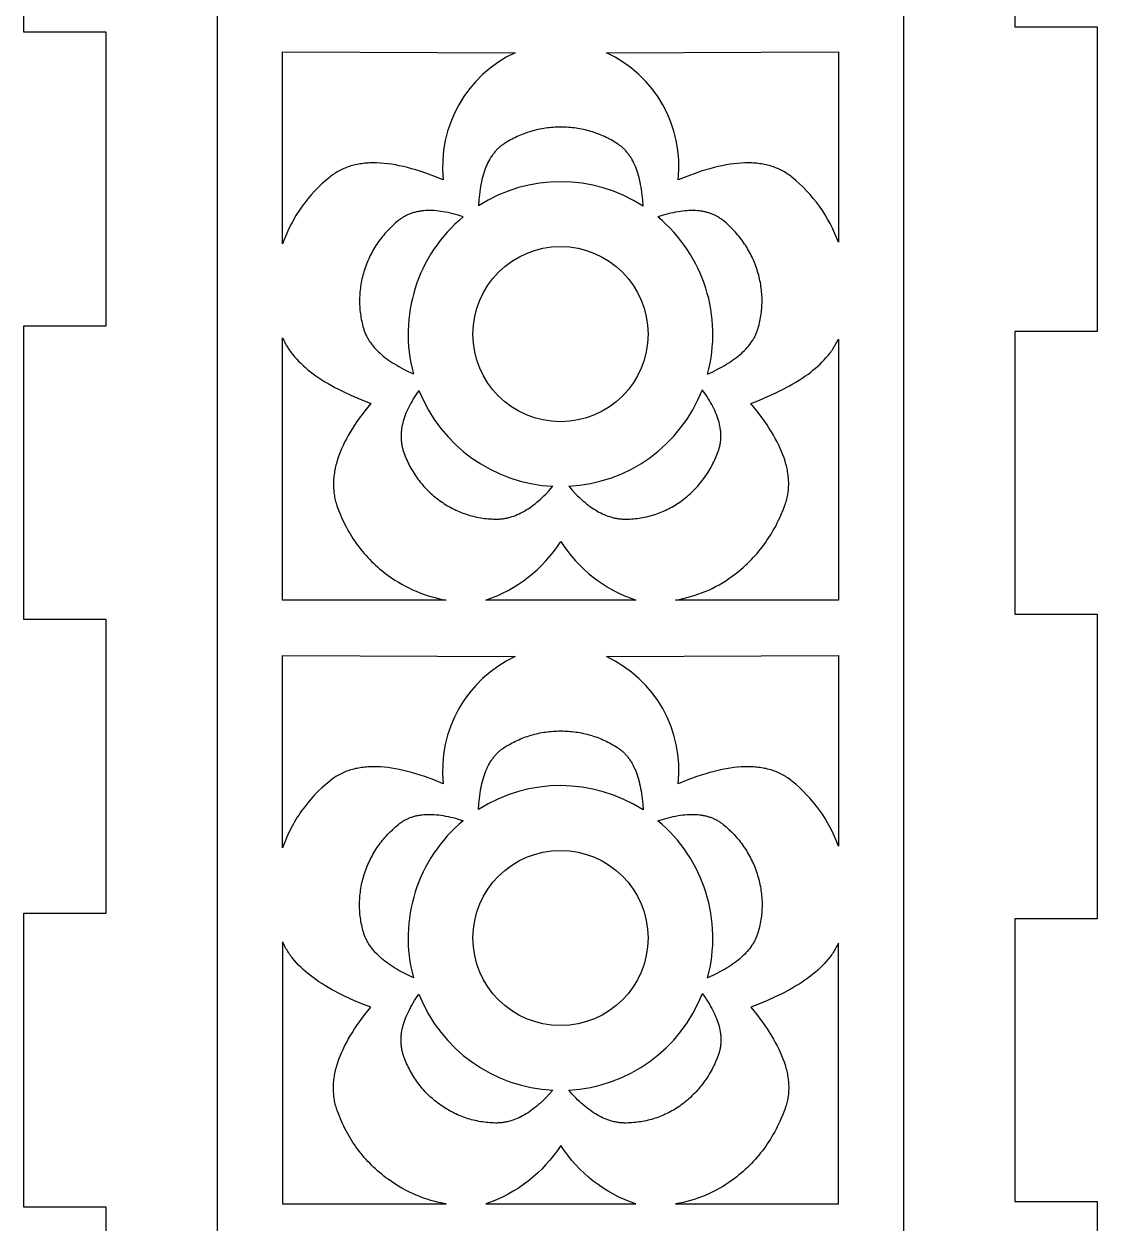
# Model space of a CAD drawing. Extents: x -150 to 134, y -158 to 176.
# Drawn here: x -69.55 to -30.45, y -132.68 to -89 of the extents above; entities that cross this region are included whole.
import ezdxf

# ---------------------------------------------------------------- set-up
doc = ezdxf.new("R2010")
doc.units = 0
doc.layers.add('CANDLE_BASE', color=14, linetype='CONTINUOUS')
doc.layers.add('CANDLE_OUTLINE', color=7, linetype='CONTINUOUS')

msp = doc.modelspace()

# ---------------------------------------------------------------- linework, layer by layer
at = {"layer": 'CANDLE_BASE'}
for p, q in [((-60.125, -90.012), (-51.65, -90.047)), ((-60.125, -97.012), (-60.125, -90.012)), ((-48.329, -90.047), (-39.875, -90.012)), ((-39.875, -90.012), (-39.875, -96.951)), ((-47.255, -109.988), (-52.724, -109.988)), ((-60.125, -119.012), (-60.125, -112.012)), ((-60.125, -112.012), (-51.65, -112.047)), ((-48.329, -112.047), (-39.875, -112.012)), ((-39.875, -112.012), (-39.875, -118.951)), ((-52.724, -131.988), (-47.255, -131.988))]:
    msp.add_line(p, q, dxfattribs=at)
for points in [[(-37.5, -49.5), (-37.5, -150.5), (-62.5, -150.5), (-62.5, -49.5), (-37.5, -49.5)], [(-46.99, -95.634), (-47.004, -95.424), (-47.023, -95.224), (-47.035, -95.127), (-47.048, -95.033), (-47.063, -94.941), (-47.079, -94.851), (-47.097, -94.763), (-47.116, -94.678), (-47.136, -94.595), (-47.158, -94.514), (-47.182, -94.436), (-47.207, -94.359), (-47.233, -94.285), (-47.261, -94.213), (-47.291, -94.143), (-47.322, -94.076), (-47.355, -94.01), (-47.389, -93.947), (-47.406, -93.917), (-47.425, -93.886), (-47.443, -93.857), (-47.462, -93.828), (-47.481, -93.799), (-47.501, -93.771), (-47.521, -93.743), (-47.542, -93.717), (-47.562, -93.69), (-47.584, -93.664), (-47.606, -93.639), (-47.628, -93.614), (-47.65, -93.59), (-47.673, -93.566), (-47.697, -93.543), (-47.721, -93.521), (-47.745, -93.499), (-47.77, -93.477), (-47.795, -93.457), (-47.82, -93.436), (-47.846, -93.416), (-47.873, -93.397), (-47.9, -93.379), (-47.927, -93.361), (-48.041, -93.29), (-48.098, -93.256), (-48.157, -93.223), (-48.215, -93.191), (-48.275, -93.161), (-48.335, -93.131), (-48.396, -93.102), (-48.457, -93.074), (-48.519, -93.048), (-48.581, -93.022), (-48.644, -92.998), (-48.707, -92.975), (-48.771, -92.953), (-48.835, -92.932), (-48.9, -92.912), (-48.965, -92.893), (-49.031, -92.876), (-49.097, -92.859), (-49.164, -92.844), (-49.231, -92.83), (-49.298, -92.817), (-49.366, -92.806), (-49.434, -92.795), (-49.502, -92.786), (-49.571, -92.778), (-49.64, -92.772), (-49.709, -92.766), (-49.779, -92.762), (-49.849, -92.759), (-49.919, -92.757), (-49.989, -92.756), (-50.06, -92.757), (-50.13, -92.759), (-50.2, -92.762), (-50.269, -92.766), (-50.338, -92.772), (-50.407, -92.778), (-50.476, -92.786), (-50.545, -92.795), (-50.613, -92.806), (-50.68, -92.817), (-50.748, -92.83), (-50.815, -92.844), (-50.881, -92.859), (-50.947, -92.876), (-51.013, -92.893), (-51.078, -92.912), (-51.143, -92.932), (-51.207, -92.953), (-51.271, -92.975), (-51.335, -92.998), (-51.397, -93.022), (-51.46, -93.048), (-51.521, -93.074), (-51.583, -93.102), (-51.643, -93.131), (-51.703, -93.161), (-51.763, -93.191), (-51.822, -93.223), (-51.88, -93.256), (-51.938, -93.29), (-52.051, -93.361), (-52.079, -93.379), (-52.105, -93.397), (-52.132, -93.416), (-52.158, -93.436), (-52.183, -93.456), (-52.208, -93.477), (-52.233, -93.498), (-52.257, -93.52), (-52.281, -93.543), (-52.304, -93.565), (-52.327, -93.589), (-52.35, -93.613), (-52.372, -93.638), (-52.393, -93.663), (-52.415, -93.689), (-52.435, -93.715), (-52.456, -93.742), (-52.476, -93.769), (-52.496, -93.797), (-52.515, -93.825), (-52.534, -93.854), (-52.552, -93.884), (-52.57, -93.914), (-52.588, -93.944), (-52.622, -94.007), (-52.655, -94.072), (-52.686, -94.139), (-52.715, -94.208), (-52.743, -94.28), (-52.77, -94.354), (-52.795, -94.429), (-52.818, -94.507), (-52.84, -94.588), (-52.861, -94.67), (-52.88, -94.755), (-52.898, -94.842), (-52.914, -94.931), (-52.929, -95.023), (-52.942, -95.116), (-52.954, -95.212), (-52.974, -95.411), (-52.988, -95.619)], [(-53.544, -96.025), (-53.734, -95.965), (-53.828, -95.939), (-53.919, -95.915), (-54.009, -95.893), (-54.098, -95.873), (-54.185, -95.856), (-54.27, -95.84), (-54.355, -95.827), (-54.437, -95.816), (-54.518, -95.808), (-54.598, -95.801), (-54.677, -95.797), (-54.754, -95.795), (-54.829, -95.796), (-54.903, -95.799), (-54.976, -95.804), (-55.047, -95.811), (-55.083, -95.815), (-55.118, -95.82), (-55.152, -95.826), (-55.186, -95.832), (-55.22, -95.839), (-55.254, -95.846), (-55.287, -95.854), (-55.319, -95.863), (-55.352, -95.872), (-55.384, -95.882), (-55.416, -95.892), (-55.447, -95.903), (-55.479, -95.915), (-55.509, -95.927), (-55.54, -95.94), (-55.57, -95.953), (-55.6, -95.967), (-55.629, -95.981), (-55.658, -95.997), (-55.687, -96.012), (-55.716, -96.029), (-55.744, -96.046), (-55.772, -96.063), (-55.799, -96.082), (-55.826, -96.1), (-55.853, -96.12), (-55.88, -96.14), (-55.906, -96.161), (-56.011, -96.249), (-56.113, -96.341), (-56.211, -96.435), (-56.259, -96.484), (-56.306, -96.534), (-56.352, -96.584), (-56.398, -96.635), (-56.442, -96.688), (-56.485, -96.74), (-56.528, -96.794), (-56.57, -96.849), (-56.61, -96.904), (-56.65, -96.96), (-56.688, -97.017), (-56.726, -97.074), (-56.763, -97.132), (-56.798, -97.191), (-56.833, -97.251), (-56.866, -97.312), (-56.898, -97.373), (-56.93, -97.434), (-56.96, -97.497), (-56.989, -97.56), (-57.017, -97.624), (-57.044, -97.688), (-57.07, -97.753), (-57.094, -97.819), (-57.118, -97.885), (-57.14, -97.952), (-57.161, -98.019), (-57.181, -98.086), (-57.199, -98.153), (-57.217, -98.221), (-57.233, -98.288), (-57.247, -98.356), (-57.261, -98.423), (-57.273, -98.491), (-57.284, -98.559), (-57.293, -98.626), (-57.301, -98.694), (-57.308, -98.762), (-57.314, -98.829), (-57.318, -98.897), (-57.321, -98.964), (-57.323, -99.031), (-57.323, -99.099), (-57.322, -99.166), (-57.32, -99.233), (-57.317, -99.299), (-57.312, -99.366), (-57.306, -99.432), (-57.299, -99.499), (-57.291, -99.565), (-57.281, -99.631), (-57.27, -99.696), (-57.258, -99.761), (-57.245, -99.826), (-57.231, -99.891), (-57.215, -99.956), (-57.198, -100.02), (-57.18, -100.084), (-57.171, -100.115), (-57.161, -100.146), (-57.15, -100.177), (-57.139, -100.208), (-57.127, -100.239), (-57.114, -100.269), (-57.101, -100.299), (-57.088, -100.329), (-57.073, -100.359), (-57.058, -100.388), (-57.043, -100.418), (-57.026, -100.447), (-57.01, -100.476), (-56.992, -100.505), (-56.974, -100.534), (-56.956, -100.562), (-56.917, -100.618), (-56.875, -100.674), (-56.832, -100.729), (-56.786, -100.783), (-56.737, -100.837), (-56.686, -100.89), (-56.633, -100.942), (-56.577, -100.994), (-56.519, -101.045), (-56.459, -101.096), (-56.396, -101.145), (-56.331, -101.195), (-56.263, -101.244), (-56.193, -101.292), (-56.121, -101.339), (-56.046, -101.387), (-55.969, -101.433), (-55.889, -101.479), (-55.723, -101.57), (-55.546, -101.659), (-55.36, -101.745)], [(-44.643, -101.756), (-44.454, -101.669), (-44.275, -101.58), (-44.106, -101.489), (-44.025, -101.442), (-43.947, -101.396), (-43.871, -101.348), (-43.798, -101.3), (-43.727, -101.252), (-43.658, -101.203), (-43.592, -101.153), (-43.529, -101.103), (-43.467, -101.052), (-43.408, -101.001), (-43.352, -100.949), (-43.298, -100.896), (-43.247, -100.843), (-43.197, -100.789), (-43.151, -100.734), (-43.106, -100.678), (-43.065, -100.622), (-43.025, -100.566), (-43.006, -100.537), (-42.988, -100.508), (-42.97, -100.479), (-42.954, -100.45), (-42.937, -100.42), (-42.921, -100.391), (-42.906, -100.361), (-42.892, -100.331), (-42.878, -100.301), (-42.865, -100.27), (-42.852, -100.24), (-42.84, -100.209), (-42.828, -100.178), (-42.818, -100.147), (-42.807, -100.115), (-42.798, -100.084), (-42.78, -100.02), (-42.763, -99.956), (-42.748, -99.891), (-42.733, -99.826), (-42.72, -99.761), (-42.708, -99.696), (-42.697, -99.631), (-42.688, -99.565), (-42.679, -99.499), (-42.672, -99.432), (-42.666, -99.366), (-42.661, -99.299), (-42.658, -99.233), (-42.656, -99.166), (-42.655, -99.099), (-42.656, -99.031), (-42.657, -98.964), (-42.66, -98.897), (-42.665, -98.829), (-42.67, -98.762), (-42.677, -98.694), (-42.685, -98.626), (-42.695, -98.559), (-42.705, -98.491), (-42.718, -98.423), (-42.731, -98.356), (-42.746, -98.288), (-42.762, -98.221), (-42.779, -98.153), (-42.797, -98.086), (-42.817, -98.019), (-42.838, -97.952), (-42.861, -97.885), (-42.884, -97.819), (-42.909, -97.753), (-42.935, -97.688), (-42.961, -97.624), (-42.989, -97.56), (-43.019, -97.497), (-43.049, -97.434), (-43.08, -97.373), (-43.112, -97.312), (-43.146, -97.251), (-43.18, -97.191), (-43.216, -97.132), (-43.252, -97.074), (-43.29, -97.017), (-43.329, -96.96), (-43.368, -96.904), (-43.409, -96.849), (-43.45, -96.794), (-43.493, -96.74), (-43.536, -96.688), (-43.581, -96.635), (-43.626, -96.584), (-43.672, -96.534), (-43.719, -96.484), (-43.767, -96.435), (-43.866, -96.341), (-43.968, -96.249), (-44.072, -96.161), (-44.099, -96.14), (-44.125, -96.12), (-44.152, -96.1), (-44.18, -96.081), (-44.207, -96.063), (-44.235, -96.045), (-44.264, -96.028), (-44.292, -96.012), (-44.321, -95.996), (-44.351, -95.981), (-44.38, -95.966), (-44.41, -95.952), (-44.441, -95.939), (-44.471, -95.926), (-44.502, -95.914), (-44.533, -95.902), (-44.565, -95.891), (-44.597, -95.881), (-44.629, -95.871), (-44.662, -95.862), (-44.695, -95.854), (-44.729, -95.846), (-44.762, -95.838), (-44.796, -95.831), (-44.831, -95.825), (-44.865, -95.82), (-44.9, -95.815), (-44.936, -95.81), (-45.008, -95.803), (-45.081, -95.798), (-45.156, -95.796), (-45.232, -95.796), (-45.309, -95.798), (-45.388, -95.802), (-45.468, -95.809), (-45.55, -95.817), (-45.633, -95.829), (-45.718, -95.842), (-45.804, -95.858), (-45.892, -95.875), (-45.981, -95.896), (-46.072, -95.918), (-46.164, -95.943), (-46.258, -95.969), (-46.45, -96.03)], [(-60.125, -100.433), (-60.105, -100.478), (-60.085, -100.523), (-60.063, -100.568), (-60.04, -100.613), (-60.016, -100.657), (-59.991, -100.701), (-59.965, -100.744), (-59.939, -100.787), (-59.911, -100.83), (-59.882, -100.873), (-59.853, -100.915), (-59.822, -100.957), (-59.791, -100.999), (-59.758, -101.041), (-59.691, -101.123), (-59.619, -101.204), (-59.544, -101.284), (-59.465, -101.363), (-59.382, -101.441), (-59.295, -101.518), (-59.205, -101.595), (-59.111, -101.67), (-59.012, -101.744), (-58.911, -101.817), (-58.805, -101.89), (-58.695, -101.962), (-58.582, -102.032), (-58.465, -102.102), (-58.344, -102.171), (-58.219, -102.24), (-58.09, -102.307), (-57.82, -102.44), (-57.535, -102.57), (-57.234, -102.697), (-56.916, -102.821), (-57.13, -103.09), (-57.231, -103.222), (-57.326, -103.353), (-57.417, -103.483), (-57.503, -103.612), (-57.585, -103.739), (-57.662, -103.865), (-57.735, -103.99), (-57.803, -104.114), (-57.866, -104.237), (-57.925, -104.359), (-57.979, -104.479), (-58.029, -104.599), (-58.074, -104.718), (-58.114, -104.836), (-58.15, -104.952), (-58.167, -105.01), (-58.182, -105.068), (-58.196, -105.126), (-58.208, -105.183), (-58.22, -105.241), (-58.231, -105.298), (-58.24, -105.354), (-58.248, -105.411), (-58.255, -105.467), (-58.261, -105.523), (-58.266, -105.579), (-58.269, -105.635), (-58.271, -105.691), (-58.273, -105.746), (-58.273, -105.802), (-58.271, -105.857), (-58.269, -105.911), (-58.265, -105.966), (-58.261, -106.021), (-58.255, -106.075), (-58.247, -106.129), (-58.239, -106.183), (-58.229, -106.237), (-58.218, -106.291), (-58.206, -106.344), (-58.193, -106.398), (-58.179, -106.451), (-58.163, -106.504), (-58.146, -106.557), (-58.127, -106.61), (-58.058, -106.793), (-58.021, -106.884), (-57.982, -106.974), (-57.942, -107.063), (-57.9, -107.151), (-57.857, -107.239), (-57.812, -107.325), (-57.766, -107.411), (-57.718, -107.496), (-57.668, -107.58), (-57.617, -107.663), (-57.564, -107.745), (-57.51, -107.826), (-57.454, -107.906), (-57.397, -107.985), (-57.338, -108.063), (-57.277, -108.14), (-57.215, -108.216), (-57.152, -108.29), (-57.087, -108.364), (-57.021, -108.436), (-56.953, -108.507), (-56.883, -108.577), (-56.813, -108.646), (-56.74, -108.713), (-56.667, -108.779), (-56.592, -108.844), (-56.515, -108.908), (-56.438, -108.97), (-56.359, -109.031), (-56.278, -109.091), (-56.157, -109.176), (-56.033, -109.258), (-55.908, -109.336), (-55.782, -109.41), (-55.654, -109.481), (-55.524, -109.547), (-55.393, -109.609), (-55.26, -109.667), (-55.127, -109.721), (-54.992, -109.772), (-54.856, -109.818), (-54.719, -109.86), (-54.581, -109.898), (-54.442, -109.932), (-54.303, -109.962), (-54.163, -109.988)], [(-54.163, -109.988), (-60.125, -109.988), (-60.125, -100.433)], [(-45.806, -109.988), (-45.668, -109.962), (-45.531, -109.933), (-45.394, -109.9), (-45.259, -109.863), (-45.125, -109.823), (-44.992, -109.778), (-44.86, -109.73), (-44.73, -109.678), (-44.601, -109.621), (-44.473, -109.562), (-44.348, -109.498), (-44.224, -109.43), (-44.101, -109.359), (-43.981, -109.284), (-43.862, -109.205), (-43.745, -109.123), (-43.662, -109.061), (-43.58, -108.998), (-43.499, -108.933), (-43.42, -108.867), (-43.342, -108.8), (-43.266, -108.73), (-43.191, -108.66), (-43.117, -108.588), (-43.045, -108.515), (-42.975, -108.44), (-42.906, -108.364), (-42.838, -108.287), (-42.772, -108.208), (-42.707, -108.128), (-42.644, -108.047), (-42.583, -107.965), (-42.523, -107.881), (-42.464, -107.797), (-42.407, -107.711), (-42.352, -107.624), (-42.298, -107.536), (-42.246, -107.447), (-42.196, -107.357), (-42.147, -107.266), (-42.099, -107.174), (-42.054, -107.081), (-42.01, -106.987), (-41.967, -106.892), (-41.887, -106.7), (-41.813, -106.505), (-41.796, -106.455), (-41.78, -106.406), (-41.766, -106.356), (-41.752, -106.306), (-41.74, -106.256), (-41.729, -106.206), (-41.72, -106.155), (-41.711, -106.104), (-41.704, -106.053), (-41.697, -106.002), (-41.692, -105.95), (-41.689, -105.899), (-41.686, -105.847), (-41.685, -105.795), (-41.684, -105.742), (-41.685, -105.689), (-41.687, -105.636), (-41.69, -105.583), (-41.695, -105.53), (-41.7, -105.476), (-41.707, -105.422), (-41.715, -105.368), (-41.723, -105.314), (-41.734, -105.259), (-41.745, -105.204), (-41.757, -105.149), (-41.771, -105.093), (-41.785, -105.037), (-41.818, -104.925), (-41.855, -104.811), (-41.897, -104.696), (-41.943, -104.581), (-41.993, -104.463), (-42.048, -104.345), (-42.108, -104.226), (-42.172, -104.105), (-42.241, -103.983), (-42.314, -103.859), (-42.392, -103.734), (-42.474, -103.608), (-42.56, -103.481), (-42.652, -103.352), (-42.848, -103.089), (-43.063, -102.821), (-42.75, -102.699), (-42.453, -102.574), (-42.172, -102.447), (-41.906, -102.316), (-41.655, -102.183), (-41.536, -102.115), (-41.42, -102.047), (-41.307, -101.977), (-41.199, -101.907), (-41.094, -101.836), (-40.993, -101.764), (-40.896, -101.691), (-40.802, -101.618), (-40.712, -101.543), (-40.625, -101.468), (-40.543, -101.391), (-40.463, -101.314), (-40.388, -101.235), (-40.316, -101.156), (-40.248, -101.076), (-40.184, -100.994), (-40.153, -100.953), (-40.123, -100.912), (-40.094, -100.87), (-40.066, -100.828), (-40.039, -100.786), (-40.012, -100.743), (-39.987, -100.7), (-39.963, -100.657), (-39.939, -100.614), (-39.917, -100.57), (-39.895, -100.526), (-39.875, -100.482)], [(-39.875, -100.482), (-39.875, -109.988), (-45.806, -109.988)], [(-55.16, -102.347), (-55.268, -102.505), (-55.318, -102.582), (-55.365, -102.659), (-55.411, -102.736), (-55.453, -102.812), (-55.494, -102.887), (-55.532, -102.962), (-55.567, -103.036), (-55.601, -103.11), (-55.631, -103.183), (-55.66, -103.255), (-55.686, -103.327), (-55.709, -103.399), (-55.73, -103.47), (-55.749, -103.541), (-55.765, -103.611), (-55.779, -103.68), (-55.79, -103.75), (-55.799, -103.818), (-55.802, -103.853), (-55.805, -103.887), (-55.807, -103.921), (-55.809, -103.955), (-55.81, -103.989), (-55.81, -104.022), (-55.81, -104.056), (-55.809, -104.09), (-55.808, -104.123), (-55.806, -104.157), (-55.803, -104.19), (-55.799, -104.223), (-55.795, -104.256), (-55.791, -104.289), (-55.785, -104.322), (-55.779, -104.355), (-55.773, -104.388), (-55.766, -104.42), (-55.758, -104.453), (-55.749, -104.485), (-55.74, -104.518), (-55.73, -104.55), (-55.719, -104.583), (-55.708, -104.615), (-55.659, -104.744), (-55.633, -104.807), (-55.606, -104.87), (-55.578, -104.933), (-55.549, -104.995), (-55.518, -105.057), (-55.487, -105.117), (-55.454, -105.178), (-55.42, -105.237), (-55.385, -105.296), (-55.349, -105.355), (-55.312, -105.412), (-55.274, -105.469), (-55.235, -105.525), (-55.195, -105.581), (-55.153, -105.636), (-55.111, -105.69), (-55.067, -105.743), (-55.023, -105.795), (-54.977, -105.847), (-54.93, -105.898), (-54.883, -105.948), (-54.834, -105.997), (-54.784, -106.045), (-54.734, -106.093), (-54.682, -106.139), (-54.629, -106.185), (-54.575, -106.229), (-54.521, -106.273), (-54.465, -106.316), (-54.409, -106.358), (-54.351, -106.399), (-54.293, -106.438), (-54.235, -106.477), (-54.176, -106.514), (-54.117, -106.55), (-54.057, -106.584), (-53.996, -106.618), (-53.935, -106.65), (-53.874, -106.681), (-53.812, -106.71), (-53.75, -106.739), (-53.687, -106.766), (-53.624, -106.792), (-53.561, -106.816), (-53.497, -106.839), (-53.433, -106.861), (-53.368, -106.882), (-53.303, -106.901), (-53.238, -106.919), (-53.173, -106.936), (-53.107, -106.952), (-53.041, -106.966), (-52.975, -106.979), (-52.908, -106.991), (-52.842, -107.001), (-52.775, -107.01), (-52.708, -107.018), (-52.641, -107.025), (-52.574, -107.03), (-52.506, -107.034), (-52.439, -107.037), (-52.371, -107.039), (-52.337, -107.039), (-52.304, -107.039), (-52.27, -107.038), (-52.236, -107.036), (-52.202, -107.034), (-52.169, -107.031), (-52.135, -107.028), (-52.102, -107.024), (-52.069, -107.019), (-52.035, -107.014), (-52.002, -107.008), (-51.969, -107.001), (-51.936, -106.994), (-51.903, -106.986), (-51.836, -106.969), (-51.771, -106.949), (-51.705, -106.927), (-51.639, -106.903), (-51.574, -106.876), (-51.509, -106.847), (-51.444, -106.815), (-51.379, -106.781), (-51.314, -106.745), (-51.249, -106.706), (-51.184, -106.666), (-51.119, -106.622), (-51.055, -106.576), (-50.99, -106.528), (-50.925, -106.478), (-50.861, -106.425), (-50.796, -106.37), (-50.731, -106.313), (-50.667, -106.253), (-50.602, -106.191), (-50.537, -106.126), (-50.407, -105.99), (-50.277, -105.844)], [(-49.702, -105.843), (-49.572, -105.989), (-49.442, -106.125), (-49.377, -106.19), (-49.312, -106.252), (-49.248, -106.312), (-49.183, -106.37), (-49.118, -106.425), (-49.054, -106.478), (-48.989, -106.528), (-48.924, -106.576), (-48.86, -106.622), (-48.795, -106.665), (-48.73, -106.706), (-48.665, -106.745), (-48.6, -106.781), (-48.535, -106.815), (-48.47, -106.847), (-48.405, -106.876), (-48.339, -106.903), (-48.274, -106.927), (-48.208, -106.949), (-48.142, -106.969), (-48.076, -106.986), (-48.043, -106.994), (-48.01, -107.001), (-47.977, -107.008), (-47.943, -107.014), (-47.91, -107.019), (-47.877, -107.024), (-47.843, -107.028), (-47.81, -107.031), (-47.776, -107.034), (-47.742, -107.036), (-47.709, -107.038), (-47.675, -107.039), (-47.641, -107.039), (-47.607, -107.039), (-47.539, -107.037), (-47.472, -107.035), (-47.405, -107.03), (-47.338, -107.025), (-47.271, -107.019), (-47.204, -107.011), (-47.138, -107.002), (-47.072, -106.992), (-47.006, -106.981), (-46.94, -106.968), (-46.875, -106.954), (-46.81, -106.939), (-46.745, -106.923), (-46.681, -106.906), (-46.617, -106.887), (-46.554, -106.867), (-46.49, -106.846), (-46.428, -106.823), (-46.365, -106.8), (-46.303, -106.775), (-46.242, -106.749), (-46.181, -106.721), (-46.121, -106.693), (-46.061, -106.663), (-46.001, -106.632), (-45.942, -106.599), (-45.884, -106.566), (-45.826, -106.531), (-45.769, -106.495), (-45.713, -106.458), (-45.657, -106.42), (-45.601, -106.381), (-45.543, -106.337), (-45.485, -106.293), (-45.429, -106.247), (-45.373, -106.201), (-45.318, -106.153), (-45.265, -106.105), (-45.212, -106.055), (-45.16, -106.005), (-45.109, -105.953), (-45.06, -105.901), (-45.011, -105.847), (-44.964, -105.793), (-44.917, -105.738), (-44.872, -105.682), (-44.827, -105.625), (-44.784, -105.567), (-44.742, -105.508), (-44.701, -105.449), (-44.661, -105.388), (-44.622, -105.327), (-44.585, -105.265), (-44.548, -105.203), (-44.512, -105.14), (-44.478, -105.076), (-44.445, -105.011), (-44.413, -104.946), (-44.382, -104.88), (-44.352, -104.813), (-44.295, -104.678), (-44.244, -104.541), (-44.233, -104.51), (-44.223, -104.48), (-44.214, -104.45), (-44.206, -104.419), (-44.198, -104.388), (-44.19, -104.357), (-44.184, -104.326), (-44.178, -104.295), (-44.173, -104.264), (-44.168, -104.233), (-44.164, -104.201), (-44.16, -104.17), (-44.158, -104.138), (-44.156, -104.106), (-44.154, -104.074), (-44.153, -104.042), (-44.153, -104.01), (-44.153, -103.977), (-44.154, -103.945), (-44.156, -103.912), (-44.158, -103.88), (-44.161, -103.847), (-44.165, -103.814), (-44.169, -103.78), (-44.179, -103.714), (-44.191, -103.646), (-44.206, -103.579), (-44.224, -103.51), (-44.244, -103.441), (-44.266, -103.371), (-44.291, -103.301), (-44.318, -103.23), (-44.347, -103.159), (-44.379, -103.086), (-44.414, -103.014), (-44.45, -102.94), (-44.489, -102.866), (-44.531, -102.791), (-44.575, -102.715), (-44.622, -102.639), (-44.67, -102.562), (-44.722, -102.484), (-44.832, -102.327)], [(-52.988, -117.619), (-52.974, -117.411), (-52.954, -117.212), (-52.942, -117.116), (-52.929, -117.023), (-52.914, -116.931), (-52.898, -116.842), (-52.88, -116.755), (-52.861, -116.67), (-52.84, -116.588), (-52.818, -116.507), (-52.795, -116.429), (-52.77, -116.354), (-52.743, -116.28), (-52.715, -116.208), (-52.686, -116.139), (-52.655, -116.072), (-52.622, -116.007), (-52.588, -115.944), (-52.57, -115.914), (-52.552, -115.884), (-52.534, -115.854), (-52.515, -115.825), (-52.496, -115.797), (-52.476, -115.769), (-52.456, -115.742), (-52.435, -115.715), (-52.415, -115.689), (-52.393, -115.663), (-52.372, -115.638), (-52.35, -115.613), (-52.327, -115.589), (-52.304, -115.565), (-52.281, -115.543), (-52.257, -115.52), (-52.233, -115.498), (-52.208, -115.477), (-52.183, -115.456), (-52.158, -115.436), (-52.132, -115.416), (-52.105, -115.397), (-52.079, -115.379), (-52.051, -115.361), (-51.938, -115.29), (-51.88, -115.256), (-51.822, -115.223), (-51.763, -115.191), (-51.703, -115.161), (-51.643, -115.131), (-51.583, -115.102), (-51.521, -115.074), (-51.46, -115.048), (-51.397, -115.022), (-51.335, -114.998), (-51.271, -114.975), (-51.207, -114.953), (-51.143, -114.932), (-51.078, -114.912), (-51.013, -114.893), (-50.947, -114.876), (-50.881, -114.859), (-50.815, -114.844), (-50.748, -114.83), (-50.68, -114.817), (-50.613, -114.806), (-50.545, -114.795), (-50.476, -114.786), (-50.407, -114.778), (-50.338, -114.772), (-50.269, -114.766), (-50.2, -114.762), (-50.13, -114.759), (-50.06, -114.757), (-49.989, -114.756), (-49.919, -114.757), (-49.849, -114.759), (-49.779, -114.762), (-49.709, -114.766), (-49.64, -114.772), (-49.571, -114.778), (-49.502, -114.786), (-49.434, -114.795), (-49.366, -114.806), (-49.298, -114.817), (-49.231, -114.83), (-49.164, -114.844), (-49.097, -114.859), (-49.031, -114.876), (-48.965, -114.893), (-48.9, -114.912), (-48.835, -114.932), (-48.771, -114.953), (-48.707, -114.975), (-48.644, -114.998), (-48.581, -115.022), (-48.519, -115.048), (-48.457, -115.074), (-48.396, -115.102), (-48.335, -115.131), (-48.275, -115.161), (-48.215, -115.191), (-48.157, -115.223), (-48.098, -115.256), (-48.041, -115.29), (-47.927, -115.361), (-47.9, -115.379), (-47.873, -115.397), (-47.846, -115.416), (-47.82, -115.436), (-47.795, -115.457), (-47.77, -115.477), (-47.745, -115.499), (-47.721, -115.521), (-47.697, -115.543), (-47.673, -115.566), (-47.65, -115.59), (-47.628, -115.614), (-47.606, -115.639), (-47.584, -115.664), (-47.562, -115.69), (-47.542, -115.717), (-47.521, -115.743), (-47.501, -115.771), (-47.481, -115.799), (-47.462, -115.828), (-47.443, -115.857), (-47.425, -115.886), (-47.406, -115.917), (-47.389, -115.947), (-47.355, -116.01), (-47.322, -116.076), (-47.291, -116.143), (-47.261, -116.213), (-47.233, -116.285), (-47.207, -116.359), (-47.182, -116.436), (-47.158, -116.514), (-47.136, -116.595), (-47.116, -116.678), (-47.097, -116.763), (-47.079, -116.851), (-47.063, -116.941), (-47.048, -117.033), (-47.035, -117.127), (-47.023, -117.224), (-47.004, -117.424), (-46.99, -117.634)], [(-55.36, -123.745), (-55.546, -123.659), (-55.723, -123.57), (-55.889, -123.479), (-55.969, -123.433), (-56.046, -123.387), (-56.121, -123.339), (-56.193, -123.292), (-56.263, -123.244), (-56.331, -123.195), (-56.396, -123.145), (-56.459, -123.096), (-56.519, -123.045), (-56.577, -122.994), (-56.633, -122.942), (-56.686, -122.89), (-56.737, -122.837), (-56.786, -122.783), (-56.832, -122.729), (-56.875, -122.674), (-56.917, -122.618), (-56.956, -122.562), (-56.974, -122.534), (-56.992, -122.505), (-57.01, -122.476), (-57.026, -122.447), (-57.043, -122.418), (-57.058, -122.388), (-57.073, -122.359), (-57.088, -122.329), (-57.101, -122.299), (-57.114, -122.269), (-57.127, -122.239), (-57.139, -122.208), (-57.15, -122.177), (-57.161, -122.146), (-57.171, -122.115), (-57.18, -122.084), (-57.198, -122.02), (-57.215, -121.956), (-57.231, -121.891), (-57.245, -121.826), (-57.258, -121.761), (-57.27, -121.696), (-57.281, -121.631), (-57.291, -121.565), (-57.299, -121.499), (-57.306, -121.432), (-57.312, -121.366), (-57.317, -121.299), (-57.32, -121.233), (-57.322, -121.166), (-57.323, -121.099), (-57.323, -121.031), (-57.321, -120.964), (-57.318, -120.897), (-57.314, -120.829), (-57.308, -120.762), (-57.301, -120.694), (-57.293, -120.626), (-57.284, -120.559), (-57.273, -120.491), (-57.261, -120.423), (-57.247, -120.356), (-57.233, -120.288), (-57.217, -120.221), (-57.199, -120.153), (-57.181, -120.086), (-57.161, -120.019), (-57.14, -119.952), (-57.118, -119.885), (-57.094, -119.819), (-57.07, -119.753), (-57.044, -119.688), (-57.017, -119.624), (-56.989, -119.56), (-56.96, -119.497), (-56.93, -119.434), (-56.898, -119.373), (-56.866, -119.312), (-56.833, -119.251), (-56.798, -119.191), (-56.763, -119.132), (-56.726, -119.074), (-56.688, -119.017), (-56.65, -118.96), (-56.61, -118.904), (-56.57, -118.849), (-56.528, -118.794), (-56.485, -118.74), (-56.442, -118.688), (-56.398, -118.635), (-56.352, -118.584), (-56.306, -118.534), (-56.259, -118.484), (-56.211, -118.435), (-56.113, -118.341), (-56.011, -118.249), (-55.906, -118.161), (-55.88, -118.14), (-55.853, -118.12), (-55.826, -118.1), (-55.799, -118.082), (-55.772, -118.063), (-55.744, -118.046), (-55.716, -118.029), (-55.687, -118.012), (-55.658, -117.997), (-55.629, -117.981), (-55.6, -117.967), (-55.57, -117.953), (-55.54, -117.94), (-55.509, -117.927), (-55.479, -117.915), (-55.447, -117.903), (-55.416, -117.892), (-55.384, -117.882), (-55.352, -117.872), (-55.319, -117.863), (-55.287, -117.854), (-55.254, -117.846), (-55.22, -117.839), (-55.186, -117.832), (-55.152, -117.826), (-55.118, -117.82), (-55.083, -117.815), (-55.047, -117.811), (-54.976, -117.804), (-54.903, -117.799), (-54.829, -117.796), (-54.754, -117.795), (-54.677, -117.797), (-54.598, -117.801), (-54.518, -117.808), (-54.437, -117.816), (-54.355, -117.827), (-54.27, -117.84), (-54.185, -117.856), (-54.098, -117.873), (-54.009, -117.893), (-53.919, -117.915), (-53.828, -117.939), (-53.734, -117.965), (-53.544, -118.025)], [(-46.45, -118.03), (-46.258, -117.969), (-46.164, -117.943), (-46.072, -117.918), (-45.981, -117.896), (-45.892, -117.875), (-45.804, -117.858), (-45.718, -117.842), (-45.633, -117.829), (-45.55, -117.817), (-45.468, -117.809), (-45.388, -117.802), (-45.309, -117.798), (-45.232, -117.796), (-45.156, -117.796), (-45.081, -117.798), (-45.008, -117.803), (-44.936, -117.81), (-44.9, -117.815), (-44.865, -117.82), (-44.831, -117.825), (-44.796, -117.831), (-44.762, -117.838), (-44.729, -117.846), (-44.695, -117.854), (-44.662, -117.862), (-44.629, -117.871), (-44.597, -117.881), (-44.565, -117.891), (-44.533, -117.902), (-44.502, -117.914), (-44.471, -117.926), (-44.441, -117.939), (-44.41, -117.952), (-44.38, -117.966), (-44.351, -117.981), (-44.321, -117.996), (-44.292, -118.012), (-44.264, -118.028), (-44.235, -118.045), (-44.207, -118.063), (-44.18, -118.081), (-44.152, -118.1), (-44.125, -118.12), (-44.099, -118.14), (-44.072, -118.161), (-43.968, -118.249), (-43.866, -118.341), (-43.767, -118.435), (-43.719, -118.484), (-43.672, -118.534), (-43.626, -118.584), (-43.581, -118.635), (-43.536, -118.688), (-43.493, -118.74), (-43.45, -118.794), (-43.409, -118.849), (-43.368, -118.904), (-43.329, -118.96), (-43.29, -119.017), (-43.252, -119.074), (-43.216, -119.132), (-43.18, -119.191), (-43.146, -119.251), (-43.112, -119.312), (-43.08, -119.373), (-43.049, -119.434), (-43.019, -119.497), (-42.989, -119.56), (-42.961, -119.624), (-42.935, -119.688), (-42.909, -119.753), (-42.884, -119.819), (-42.861, -119.885), (-42.838, -119.952), (-42.817, -120.019), (-42.797, -120.086), (-42.779, -120.153), (-42.762, -120.221), (-42.746, -120.288), (-42.731, -120.356), (-42.718, -120.423), (-42.705, -120.491), (-42.695, -120.559), (-42.685, -120.626), (-42.677, -120.694), (-42.67, -120.762), (-42.665, -120.829), (-42.66, -120.897), (-42.657, -120.964), (-42.656, -121.031), (-42.655, -121.099), (-42.656, -121.166), (-42.658, -121.233), (-42.661, -121.299), (-42.666, -121.366), (-42.672, -121.432), (-42.679, -121.499), (-42.688, -121.565), (-42.697, -121.631), (-42.708, -121.696), (-42.72, -121.761), (-42.733, -121.826), (-42.748, -121.891), (-42.763, -121.956), (-42.78, -122.02), (-42.798, -122.084), (-42.807, -122.115), (-42.818, -122.147), (-42.828, -122.178), (-42.84, -122.209), (-42.852, -122.24), (-42.865, -122.27), (-42.878, -122.301), (-42.892, -122.331), (-42.906, -122.361), (-42.921, -122.391), (-42.937, -122.42), (-42.954, -122.45), (-42.97, -122.479), (-42.988, -122.508), (-43.006, -122.537), (-43.025, -122.566), (-43.065, -122.622), (-43.106, -122.678), (-43.151, -122.734), (-43.197, -122.789), (-43.247, -122.843), (-43.298, -122.896), (-43.352, -122.949), (-43.408, -123.001), (-43.467, -123.052), (-43.529, -123.103), (-43.592, -123.153), (-43.658, -123.203), (-43.727, -123.252), (-43.798, -123.3), (-43.871, -123.348), (-43.947, -123.396), (-44.025, -123.442), (-44.106, -123.489), (-44.275, -123.58), (-44.454, -123.669), (-44.643, -123.756)], [(-60.125, -122.433), (-60.125, -131.988), (-54.163, -131.988)], [(-54.163, -131.988), (-54.303, -131.962), (-54.442, -131.932), (-54.581, -131.898), (-54.719, -131.86), (-54.856, -131.818), (-54.992, -131.772), (-55.127, -131.721), (-55.26, -131.667), (-55.393, -131.609), (-55.524, -131.547), (-55.654, -131.481), (-55.782, -131.41), (-55.908, -131.336), (-56.033, -131.258), (-56.157, -131.176), (-56.278, -131.091), (-56.359, -131.031), (-56.438, -130.97), (-56.515, -130.908), (-56.592, -130.844), (-56.667, -130.779), (-56.74, -130.713), (-56.813, -130.646), (-56.883, -130.577), (-56.953, -130.507), (-57.021, -130.436), (-57.087, -130.364), (-57.152, -130.29), (-57.215, -130.216), (-57.277, -130.14), (-57.338, -130.063), (-57.397, -129.985), (-57.454, -129.906), (-57.51, -129.826), (-57.564, -129.745), (-57.617, -129.663), (-57.668, -129.58), (-57.718, -129.496), (-57.766, -129.411), (-57.812, -129.325), (-57.857, -129.239), (-57.9, -129.151), (-57.942, -129.063), (-57.982, -128.974), (-58.021, -128.884), (-58.058, -128.793), (-58.127, -128.61), (-58.146, -128.557), (-58.163, -128.504), (-58.179, -128.451), (-58.193, -128.398), (-58.206, -128.344), (-58.218, -128.291), (-58.229, -128.237), (-58.239, -128.183), (-58.247, -128.129), (-58.255, -128.075), (-58.261, -128.021), (-58.265, -127.966), (-58.269, -127.911), (-58.271, -127.857), (-58.273, -127.802), (-58.273, -127.746), (-58.271, -127.691), (-58.269, -127.635), (-58.266, -127.579), (-58.261, -127.523), (-58.255, -127.467), (-58.248, -127.411), (-58.24, -127.354), (-58.231, -127.298), (-58.22, -127.241), (-58.208, -127.183), (-58.196, -127.126), (-58.182, -127.068), (-58.167, -127.01), (-58.15, -126.952), (-58.114, -126.836), (-58.074, -126.718), (-58.029, -126.599), (-57.979, -126.479), (-57.925, -126.359), (-57.866, -126.237), (-57.803, -126.114), (-57.735, -125.99), (-57.662, -125.865), (-57.585, -125.739), (-57.503, -125.612), (-57.417, -125.483), (-57.326, -125.353), (-57.231, -125.222), (-57.13, -125.09), (-56.916, -124.821), (-57.234, -124.697), (-57.535, -124.57), (-57.82, -124.44), (-58.09, -124.307), (-58.219, -124.24), (-58.344, -124.171), (-58.465, -124.102), (-58.582, -124.032), (-58.695, -123.962), (-58.805, -123.89), (-58.911, -123.817), (-59.012, -123.744), (-59.111, -123.67), (-59.205, -123.595), (-59.295, -123.518), (-59.382, -123.441), (-59.465, -123.363), (-59.544, -123.284), (-59.619, -123.204), (-59.691, -123.123), (-59.758, -123.041), (-59.791, -122.999), (-59.822, -122.957), (-59.853, -122.915), (-59.882, -122.873), (-59.911, -122.83), (-59.939, -122.787), (-59.965, -122.744), (-59.991, -122.701), (-60.016, -122.657), (-60.04, -122.613), (-60.063, -122.568), (-60.085, -122.523), (-60.105, -122.478), (-60.125, -122.433)], [(-45.806, -131.988), (-39.875, -131.988), (-39.875, -122.482)], [(-39.875, -122.482), (-39.895, -122.526), (-39.917, -122.57), (-39.939, -122.614), (-39.963, -122.657), (-39.987, -122.7), (-40.012, -122.743), (-40.039, -122.786), (-40.066, -122.828), (-40.094, -122.87), (-40.123, -122.912), (-40.153, -122.953), (-40.184, -122.994), (-40.248, -123.076), (-40.316, -123.156), (-40.388, -123.235), (-40.463, -123.314), (-40.543, -123.391), (-40.625, -123.468), (-40.712, -123.543), (-40.802, -123.618), (-40.896, -123.691), (-40.993, -123.764), (-41.094, -123.836), (-41.199, -123.907), (-41.307, -123.977), (-41.42, -124.047), (-41.536, -124.115), (-41.655, -124.183), (-41.906, -124.316), (-42.172, -124.447), (-42.453, -124.574), (-42.75, -124.699), (-43.063, -124.821), (-42.848, -125.089), (-42.652, -125.352), (-42.56, -125.481), (-42.474, -125.608), (-42.392, -125.734), (-42.314, -125.859), (-42.241, -125.983), (-42.172, -126.105), (-42.108, -126.226), (-42.048, -126.345), (-41.993, -126.463), (-41.943, -126.581), (-41.897, -126.696), (-41.855, -126.811), (-41.818, -126.925), (-41.785, -127.037), (-41.771, -127.093), (-41.757, -127.149), (-41.745, -127.204), (-41.734, -127.259), (-41.723, -127.314), (-41.715, -127.368), (-41.707, -127.422), (-41.7, -127.476), (-41.695, -127.53), (-41.69, -127.583), (-41.687, -127.636), (-41.685, -127.689), (-41.684, -127.742), (-41.685, -127.795), (-41.686, -127.847), (-41.689, -127.899), (-41.692, -127.95), (-41.697, -128.002), (-41.704, -128.053), (-41.711, -128.104), (-41.72, -128.155), (-41.729, -128.206), (-41.74, -128.256), (-41.752, -128.306), (-41.766, -128.356), (-41.78, -128.406), (-41.796, -128.455), (-41.813, -128.505), (-41.887, -128.7), (-41.967, -128.892), (-42.01, -128.987), (-42.054, -129.081), (-42.099, -129.174), (-42.147, -129.266), (-42.196, -129.357), (-42.246, -129.447), (-42.298, -129.536), (-42.352, -129.624), (-42.407, -129.711), (-42.464, -129.797), (-42.523, -129.881), (-42.583, -129.965), (-42.644, -130.047), (-42.707, -130.128), (-42.772, -130.208), (-42.838, -130.287), (-42.906, -130.364), (-42.975, -130.44), (-43.045, -130.515), (-43.117, -130.588), (-43.191, -130.66), (-43.266, -130.73), (-43.342, -130.8), (-43.42, -130.867), (-43.499, -130.933), (-43.58, -130.998), (-43.662, -131.061), (-43.745, -131.123), (-43.862, -131.205), (-43.981, -131.284), (-44.101, -131.359), (-44.224, -131.43), (-44.348, -131.498), (-44.473, -131.562), (-44.601, -131.621), (-44.73, -131.678), (-44.86, -131.73), (-44.992, -131.778), (-45.125, -131.823), (-45.259, -131.863), (-45.394, -131.9), (-45.531, -131.933), (-45.668, -131.962), (-45.806, -131.988)], [(-50.277, -127.844), (-50.407, -127.99), (-50.537, -128.126), (-50.602, -128.191), (-50.667, -128.253), (-50.731, -128.313), (-50.796, -128.37), (-50.861, -128.425), (-50.925, -128.478), (-50.99, -128.528), (-51.055, -128.576), (-51.119, -128.622), (-51.184, -128.666), (-51.249, -128.706), (-51.314, -128.745), (-51.379, -128.781), (-51.444, -128.815), (-51.509, -128.847), (-51.574, -128.876), (-51.639, -128.903), (-51.705, -128.927), (-51.771, -128.949), (-51.836, -128.969), (-51.903, -128.986), (-51.936, -128.994), (-51.969, -129.001), (-52.002, -129.008), (-52.035, -129.014), (-52.069, -129.019), (-52.102, -129.024), (-52.135, -129.028), (-52.169, -129.031), (-52.202, -129.034), (-52.236, -129.036), (-52.27, -129.038), (-52.304, -129.039), (-52.337, -129.039), (-52.371, -129.039), (-52.439, -129.037), (-52.506, -129.034), (-52.574, -129.03), (-52.641, -129.025), (-52.708, -129.018), (-52.775, -129.01), (-52.842, -129.001), (-52.908, -128.991), (-52.975, -128.979), (-53.041, -128.966), (-53.107, -128.952), (-53.173, -128.936), (-53.238, -128.919), (-53.303, -128.901), (-53.368, -128.882), (-53.433, -128.861), (-53.497, -128.839), (-53.561, -128.816), (-53.624, -128.792), (-53.687, -128.766), (-53.75, -128.739), (-53.812, -128.71), (-53.874, -128.681), (-53.935, -128.65), (-53.996, -128.618), (-54.057, -128.584), (-54.117, -128.55), (-54.176, -128.514), (-54.235, -128.477), (-54.293, -128.438), (-54.351, -128.399), (-54.409, -128.358), (-54.465, -128.316), (-54.521, -128.273), (-54.575, -128.229), (-54.629, -128.185), (-54.682, -128.139), (-54.734, -128.093), (-54.784, -128.045), (-54.834, -127.997), (-54.883, -127.948), (-54.93, -127.898), (-54.977, -127.847), (-55.023, -127.795), (-55.067, -127.743), (-55.111, -127.69), (-55.153, -127.636), (-55.195, -127.581), (-55.235, -127.525), (-55.274, -127.469), (-55.312, -127.412), (-55.349, -127.355), (-55.385, -127.296), (-55.42, -127.237), (-55.454, -127.178), (-55.487, -127.117), (-55.518, -127.057), (-55.549, -126.995), (-55.578, -126.933), (-55.606, -126.87), (-55.633, -126.807), (-55.659, -126.744), (-55.708, -126.615), (-55.719, -126.583), (-55.73, -126.55), (-55.74, -126.518), (-55.749, -126.485), (-55.758, -126.453), (-55.766, -126.42), (-55.773, -126.388), (-55.779, -126.355), (-55.785, -126.322), (-55.791, -126.289), (-55.795, -126.256), (-55.799, -126.223), (-55.803, -126.19), (-55.806, -126.157), (-55.808, -126.123), (-55.809, -126.09), (-55.81, -126.056), (-55.81, -126.022), (-55.81, -125.989), (-55.809, -125.955), (-55.807, -125.921), (-55.805, -125.887), (-55.802, -125.853), (-55.799, -125.818), (-55.79, -125.75), (-55.779, -125.68), (-55.765, -125.611), (-55.749, -125.541), (-55.73, -125.47), (-55.709, -125.399), (-55.686, -125.327), (-55.66, -125.255), (-55.631, -125.183), (-55.601, -125.11), (-55.567, -125.036), (-55.532, -124.962), (-55.494, -124.887), (-55.453, -124.812), (-55.411, -124.736), (-55.365, -124.659), (-55.318, -124.582), (-55.268, -124.505), (-55.16, -124.347)], [(-44.832, -124.327), (-44.722, -124.484), (-44.67, -124.562), (-44.622, -124.639), (-44.575, -124.715), (-44.531, -124.791), (-44.489, -124.866), (-44.45, -124.94), (-44.414, -125.014), (-44.379, -125.086), (-44.347, -125.159), (-44.318, -125.23), (-44.291, -125.301), (-44.266, -125.371), (-44.244, -125.441), (-44.224, -125.51), (-44.206, -125.579), (-44.191, -125.646), (-44.179, -125.714), (-44.169, -125.78), (-44.165, -125.814), (-44.161, -125.847), (-44.158, -125.88), (-44.156, -125.912), (-44.154, -125.945), (-44.153, -125.977), (-44.153, -126.01), (-44.153, -126.042), (-44.154, -126.074), (-44.156, -126.106), (-44.158, -126.138), (-44.16, -126.17), (-44.164, -126.201), (-44.168, -126.233), (-44.173, -126.264), (-44.178, -126.295), (-44.184, -126.326), (-44.19, -126.357), (-44.198, -126.388), (-44.206, -126.419), (-44.214, -126.45), (-44.223, -126.48), (-44.233, -126.51), (-44.244, -126.541), (-44.295, -126.678), (-44.352, -126.813), (-44.382, -126.88), (-44.413, -126.946), (-44.445, -127.011), (-44.478, -127.076), (-44.512, -127.14), (-44.548, -127.203), (-44.585, -127.265), (-44.622, -127.327), (-44.661, -127.388), (-44.701, -127.449), (-44.742, -127.508), (-44.784, -127.567), (-44.827, -127.625), (-44.872, -127.682), (-44.917, -127.738), (-44.964, -127.793), (-45.011, -127.847), (-45.06, -127.901), (-45.109, -127.953), (-45.16, -128.005), (-45.212, -128.055), (-45.265, -128.105), (-45.318, -128.153), (-45.373, -128.201), (-45.429, -128.247), (-45.485, -128.293), (-45.543, -128.337), (-45.601, -128.381), (-45.657, -128.42), (-45.713, -128.458), (-45.769, -128.495), (-45.826, -128.531), (-45.884, -128.566), (-45.942, -128.599), (-46.001, -128.632), (-46.061, -128.663), (-46.121, -128.693), (-46.181, -128.721), (-46.242, -128.749), (-46.303, -128.775), (-46.365, -128.8), (-46.428, -128.823), (-46.49, -128.846), (-46.554, -128.867), (-46.617, -128.887), (-46.681, -128.906), (-46.745, -128.923), (-46.81, -128.939), (-46.875, -128.954), (-46.94, -128.968), (-47.006, -128.981), (-47.072, -128.992), (-47.138, -129.002), (-47.204, -129.011), (-47.271, -129.019), (-47.338, -129.025), (-47.405, -129.03), (-47.472, -129.035), (-47.539, -129.037), (-47.607, -129.039), (-47.641, -129.039), (-47.675, -129.039), (-47.709, -129.038), (-47.742, -129.036), (-47.776, -129.034), (-47.81, -129.031), (-47.843, -129.028), (-47.877, -129.024), (-47.91, -129.019), (-47.943, -129.014), (-47.977, -129.008), (-48.01, -129.001), (-48.043, -128.994), (-48.076, -128.986), (-48.142, -128.969), (-48.208, -128.949), (-48.274, -128.927), (-48.339, -128.903), (-48.405, -128.876), (-48.47, -128.847), (-48.535, -128.815), (-48.6, -128.781), (-48.665, -128.745), (-48.73, -128.706), (-48.795, -128.665), (-48.86, -128.622), (-48.924, -128.576), (-48.989, -128.528), (-49.054, -128.478), (-49.118, -128.425), (-49.183, -128.37), (-49.248, -128.312), (-49.312, -128.252), (-49.377, -128.19), (-49.442, -128.125), (-49.572, -127.989), (-49.702, -127.843)]]:
    msp.add_lwpolyline(points, dxfattribs=at)
for points in [[(-51.65, -90.047, 0.320978), (-54.27, -94.678), (-54.615, -94.54), (-54.948, -94.42), (-55.109, -94.366), (-55.268, -94.317), (-55.424, -94.272), (-55.576, -94.231), (-55.726, -94.195), (-55.873, -94.163), (-56.016, -94.135), (-56.157, -94.112), (-56.295, -94.093), (-56.431, -94.078), (-56.563, -94.068), (-56.693, -94.062), (-56.82, -94.06), (-56.883, -94.061), (-56.944, -94.063), (-57.006, -94.066), (-57.066, -94.07), (-57.126, -94.075), (-57.185, -94.082), (-57.244, -94.089), (-57.301, -94.098), (-57.359, -94.108), (-57.415, -94.118), (-57.471, -94.13), (-57.526, -94.144), (-57.581, -94.158), (-57.634, -94.173), (-57.688, -94.19), (-57.74, -94.208), (-57.792, -94.227), (-57.844, -94.247), (-57.894, -94.268), (-57.944, -94.29), (-57.993, -94.314), (-58.042, -94.339), (-58.09, -94.365), (-58.138, -94.392), (-58.184, -94.42), (-58.231, -94.45), (-58.276, -94.48), (-58.321, -94.513), (-58.365, -94.546), (-58.409, -94.58), (-58.552, -94.701), (-58.692, -94.826), (-58.827, -94.955), (-58.958, -95.089), (-59.084, -95.227), (-59.205, -95.37), (-59.321, -95.517), (-59.378, -95.592), (-59.433, -95.668), (-59.486, -95.745), (-59.539, -95.823), (-59.59, -95.902), (-59.64, -95.982), (-59.688, -96.063), (-59.735, -96.145), (-59.78, -96.228), (-59.824, -96.311), (-59.867, -96.396), (-59.908, -96.481), (-59.948, -96.568), (-59.987, -96.655), (-60.024, -96.743), (-60.059, -96.832), (-60.125, -97.012)], [(-39.875, -96.951), (-39.941, -96.776), (-40.014, -96.604), (-40.092, -96.435), (-40.176, -96.269), (-40.265, -96.107), (-40.36, -95.948), (-40.459, -95.793), (-40.564, -95.642), (-40.674, -95.495), (-40.788, -95.352), (-40.908, -95.213), (-41.032, -95.078), (-41.16, -94.947), (-41.292, -94.82), (-41.429, -94.698), (-41.57, -94.58), (-41.613, -94.546), (-41.657, -94.513), (-41.702, -94.48), (-41.748, -94.45), (-41.794, -94.42), (-41.841, -94.392), (-41.888, -94.365), (-41.936, -94.339), (-41.985, -94.314), (-42.034, -94.29), (-42.084, -94.268), (-42.135, -94.247), (-42.186, -94.227), (-42.238, -94.208), (-42.291, -94.19), (-42.344, -94.173), (-42.398, -94.158), (-42.452, -94.144), (-42.507, -94.13), (-42.563, -94.118), (-42.62, -94.108), (-42.677, -94.098), (-42.735, -94.089), (-42.793, -94.082), (-42.852, -94.075), (-42.912, -94.07), (-42.973, -94.066), (-43.034, -94.063), (-43.096, -94.061), (-43.158, -94.06), (-43.285, -94.062), (-43.415, -94.068), (-43.548, -94.078), (-43.683, -94.093), (-43.821, -94.112), (-43.962, -94.135), (-44.106, -94.163), (-44.253, -94.195), (-44.402, -94.231), (-44.555, -94.272), (-44.71, -94.317), (-44.869, -94.366), (-45.031, -94.42), (-45.363, -94.54), (-45.708, -94.678, 0.320978), (-48.329, -90.047)], [(-52.724, -109.988, 0.170378), (-49.989, -107.853, 0.170378), (-47.255, -109.988)], [(-51.65, -112.047, 0.320978), (-54.27, -116.678), (-54.615, -116.54), (-54.948, -116.42), (-55.109, -116.366), (-55.268, -116.317), (-55.424, -116.272), (-55.576, -116.231), (-55.726, -116.195), (-55.873, -116.163), (-56.016, -116.135), (-56.157, -116.112), (-56.295, -116.093), (-56.431, -116.078), (-56.563, -116.068), (-56.693, -116.062), (-56.82, -116.06), (-56.883, -116.061), (-56.944, -116.063), (-57.006, -116.066), (-57.066, -116.07), (-57.126, -116.075), (-57.185, -116.082), (-57.244, -116.089), (-57.301, -116.098), (-57.359, -116.108), (-57.415, -116.118), (-57.471, -116.13), (-57.526, -116.144), (-57.581, -116.158), (-57.634, -116.173), (-57.688, -116.19), (-57.74, -116.208), (-57.792, -116.227), (-57.844, -116.247), (-57.894, -116.268), (-57.944, -116.29), (-57.993, -116.314), (-58.042, -116.339), (-58.09, -116.365), (-58.138, -116.392), (-58.184, -116.42), (-58.231, -116.45), (-58.276, -116.48), (-58.321, -116.513), (-58.365, -116.546), (-58.409, -116.58), (-58.552, -116.701), (-58.692, -116.826), (-58.827, -116.955), (-58.958, -117.089), (-59.084, -117.227), (-59.205, -117.37), (-59.321, -117.517), (-59.378, -117.592), (-59.433, -117.668), (-59.486, -117.745), (-59.539, -117.823), (-59.59, -117.902), (-59.64, -117.982), (-59.688, -118.063), (-59.735, -118.145), (-59.78, -118.228), (-59.824, -118.311), (-59.867, -118.396), (-59.908, -118.481), (-59.948, -118.568), (-59.987, -118.655), (-60.024, -118.743), (-60.059, -118.832), (-60.125, -119.012)], [(-39.875, -118.951), (-39.941, -118.776), (-40.014, -118.604), (-40.092, -118.435), (-40.176, -118.269), (-40.265, -118.107), (-40.36, -117.948), (-40.459, -117.793), (-40.564, -117.642), (-40.674, -117.495), (-40.788, -117.352), (-40.908, -117.213), (-41.032, -117.078), (-41.16, -116.947), (-41.292, -116.82), (-41.429, -116.698), (-41.57, -116.58), (-41.613, -116.546), (-41.657, -116.513), (-41.702, -116.48), (-41.748, -116.45), (-41.794, -116.42), (-41.841, -116.392), (-41.888, -116.365), (-41.936, -116.339), (-41.985, -116.314), (-42.034, -116.29), (-42.084, -116.268), (-42.135, -116.247), (-42.186, -116.227), (-42.238, -116.208), (-42.291, -116.19), (-42.344, -116.173), (-42.398, -116.158), (-42.452, -116.144), (-42.507, -116.13), (-42.563, -116.118), (-42.62, -116.108), (-42.677, -116.098), (-42.735, -116.089), (-42.793, -116.082), (-42.852, -116.075), (-42.912, -116.07), (-42.973, -116.066), (-43.034, -116.063), (-43.096, -116.061), (-43.158, -116.06), (-43.285, -116.062), (-43.415, -116.068), (-43.548, -116.078), (-43.683, -116.093), (-43.821, -116.112), (-43.962, -116.135), (-44.106, -116.163), (-44.253, -116.195), (-44.402, -116.231), (-44.555, -116.272), (-44.71, -116.317), (-44.869, -116.366), (-45.031, -116.42), (-45.363, -116.54), (-45.708, -116.678, 0.320978), (-48.329, -112.047)], [(-47.255, -131.988, -0.170378), (-49.989, -129.853, -0.170378), (-52.724, -131.988)]]:
    msp.add_lwpolyline(points, format="xyb", dxfattribs=at)
for centre in [(-50, -100.299), (-50, -122.299)]:
    msp.add_circle(centre, 3.191, dxfattribs=at)
for centre, start, end in [((-50, -100.299), 57.1672, 122.5585), ((-50, -100.299), 129.6634, 195.1039), ((-50, -100.299), 344.7785, 50.2539), ((-50, -100.299), 201.6518, 267.1401), ((-50, -100.299), 273.0738, 338.5768), ((-50, -122.299), 57.1672, 122.5585), ((-50, -122.299), 129.6634, 195.1039), ((-50, -122.299), 344.7785, 50.2539), ((-50, -122.299), 201.6518, 267.1401), ((-50, -122.299), 273.0738, 338.5768)]:
    msp.add_arc(centre, 5.552, start, end, dxfattribs=at)
at = {"layer": 'CANDLE_OUTLINE'}
for points in [[(-66.55, -142.8), (-66.55, -132.1), (-69.55, -132.1), (-69.55, -121.4), (-66.55, -121.4), (-66.55, -110.7), (-69.55, -110.7), (-69.55, -100), (-66.55, -100), (-66.55, -89.3), (-69.55, -89.3), (-69.55, -78.6)], [(-33.45, -78.8), (-33.45, -89.1), (-30.45, -89.1), (-30.45, -100.2), (-33.45, -100.2), (-33.45, -110.5), (-30.45, -110.5), (-30.45, -121.6), (-33.45, -121.6), (-33.45, -131.9), (-30.45, -131.9), (-30.45, -143)]]:
    msp.add_lwpolyline(points, dxfattribs=at)

doc.saveas('drawing.dxf')
